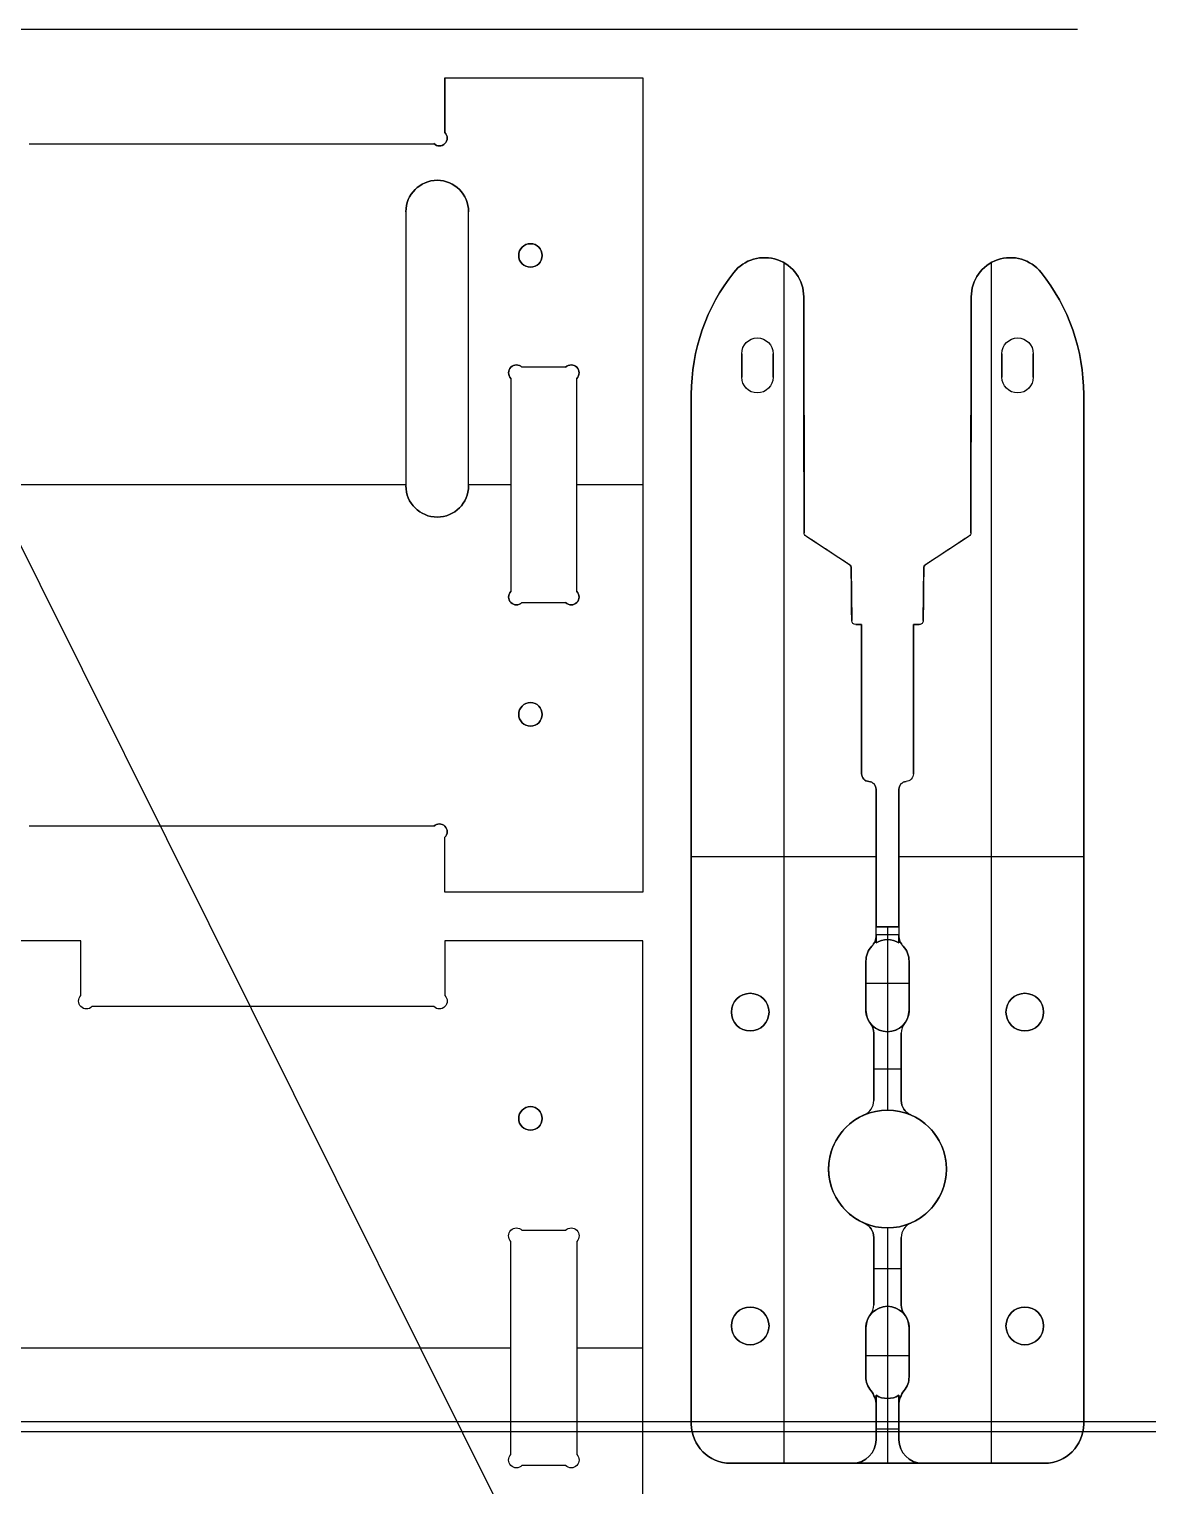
# Model space of a CAD drawing. Header units: millimetres. Extents: x -18.2 to 17.6, y -35.5 to 36.
# Drawn here: x 3.19 to 17.55, y -18.31 to 0.26 of the extents above; entities that cross this region are included whole.
import ezdxf

# ---------------------------------------------------------------- set-up
doc = ezdxf.new("R2010")
doc.units = ezdxf.units.MM
doc.layers.get('0').update_dxf_attribs({"color": 18, "true_color": 0x000000})
doc.layers.add('Standard', color=18, linetype='Continuous', true_color=0x000000)

msp = doc.modelspace()

# ---------------------------------------------------------------- linework, layer by layer
at = {"color": 0, "linetype": 'ByBlock', "lineweight": -2}
for p, q in [((8.491, -1.059, 3.282), (8.491, -0.36, 3.282)), ((8.491, -0.36, 3.282), (11.011, -0.36, 3.282)), ((9.751, -0.36, 3.702), (9.751, -0.36, 2.862)), ((11.011, -0.36, 3.282), (11.011, -10.74, 3.282)), ((8.491, -0.709, 3.702), (8.491, -0.709, 2.862)), ((8.491, -1.059, 2.862), (8.491, -1.059, 3.702)), ((3.192, -1.2, 3.282), (8.35, -1.2, 3.282)), ((5.771, -1.2, 3.702), (5.771, -1.2, 2.862)), ((8.35, -1.2, 3.702), (8.35, -1.2, 2.862)), ((8.42, -1.229, 3.702), (8.42, -1.229, 2.862)), ((8.52, -1.129, 3.702), (8.52, -1.129, 2.862)), ((8.393, -1.667, 3.702), (8.393, -1.667, 2.862)), ((7.993, -2.067, 3.702), (7.993, -2.067, 2.862)), ((7.993, -2.067, 3.282), (7.993, -5.56, 3.282)), ((8.793, -2.067, 2.862), (8.793, -2.067, 3.702)), ((8.793, -5.56, 3.282), (8.793, -2.067, 3.282)), ((9.581, -2.475, 3.702), (9.581, -2.475, 2.862)), ((9.431, -2.625, 3.702), (9.431, -2.625, 2.862)), ((9.581, -2.775, 3.702), (9.581, -2.775, 2.862)), ((9.731, -2.625, 3.702), (9.731, -2.625, 2.862)), ((12.728, -2.681, 3.702), (12.728, -2.681, 2.862)), ((12.808, -2.717, 3.702), (12.808, -18.02, 3.702)), ((15.453, -2.717, 3.702), (15.453, -18.02, 3.702)), ((15.534, -2.681, 3.702), (15.534, -2.681, 2.862)), ((12.172, -2.842, 2.862), (12.172, -2.842, 3.702)), ((16.09, -2.842, 3.702), (16.09, -2.842, 2.862)), ((13.064, -3.152, 3.702), (13.064, -3.152, 2.862)), ((13.064, -3.152, 3.282), (13.068, -6.159, 3.282)), ((15.193, -6.159, 3.282), (15.198, -3.152, 3.282)), ((15.198, -3.152, 2.862), (15.198, -3.152, 3.702)), ((12.473, -3.677, 3.702), (12.473, -3.677, 2.862)), ((15.789, -3.677, 3.702), (15.789, -3.677, 2.862)), ((7.993, -3.814, 3.702), (7.993, -3.814, 2.862)), ((8.793, -3.814, 3.702), (8.793, -3.814, 2.862)), ((12.273, -3.877, 3.282), (12.273, -4.177, 3.282)), ((12.673, -3.877, 2.862), (12.673, -3.877, 3.702)), ((12.673, -4.177, 3.282), (12.673, -3.877, 3.282)), ((15.589, -3.877, 3.282), (15.589, -4.177, 3.282)), ((15.989, -4.177, 3.282), (15.989, -3.877, 3.282)), ((9.402, -4.021, 3.702), (9.402, -4.021, 2.862)), ((9.472, -4.05, 3.702), (9.472, -4.05, 2.862)), ((10.03, -4.05, 3.282), (9.472, -4.05, 3.282)), ((9.751, -4.05, 3.702), (9.751, -4.05, 2.862)), ((10.1, -4.021, 3.702), (10.1, -4.021, 2.862)), ((12.273, -4.027, 3.702), (12.273, -4.027, 2.862)), ((12.673, -4.027, 3.702), (12.673, -4.027, 2.862)), ((15.589, -4.027, 3.702), (15.589, -4.027, 2.862)), ((15.989, -4.027, 3.702), (15.989, -4.027, 2.862)), ((9.302, -4.121, 3.702), (9.302, -4.121, 2.862)), ((9.331, -4.191, 2.862), (9.331, -4.191, 3.702)), ((9.331, -4.191, 3.282), (9.331, -6.909, 3.282)), ((10.171, -4.191, 3.702), (10.171, -4.191, 2.862)), ((10.171, -6.909, 3.282), (10.171, -4.191, 3.282)), ((10.2, -4.121, 3.702), (10.2, -4.121, 2.862)), ((12.273, -4.177, 2.862), (12.273, -4.177, 3.702)), ((12.673, -4.177, 3.702), (12.673, -4.177, 2.862)), ((15.589, -4.177, 2.862), (15.589, -4.177, 3.702)), ((11.631, -4.396, 2.862), (11.631, -4.396, 3.702)), ((11.631, -17.52, 3.282), (11.631, -4.396, 3.282)), ((12.473, -4.377, 3.702), (12.473, -4.377, 2.862)), ((15.789, -4.377, 3.702), (15.789, -4.377, 2.862)), ((16.631, -4.396, 3.702), (16.631, -4.396, 2.862)), ((16.631, -4.396, 3.282), (16.631, -17.52, 3.282)), ((13.066, -4.655, 3.702), (13.066, -4.655, 2.862)), ((15.196, -4.655, 3.702), (15.196, -4.655, 2.862)), ((7.993, -5.55, 2.862), (2.211, -5.55, 2.862)), ((7.993, -5.55, 3.702), (2.211, -5.55, 3.702)), ((9.331, -5.55, 2.862), (8.793, -5.55, 2.862)), ((9.331, -5.55, 3.702), (8.793, -5.55, 3.702)), ((9.331, -5.55, 3.702), (9.331, -5.55, 2.862)), ((11.011, -5.55, 2.862), (10.171, -5.55, 2.862)), ((11.011, -5.55, 3.702), (10.171, -5.55, 3.702)), ((10.171, -5.55, 3.702), (10.171, -5.55, 2.862)), ((11.011, -5.55, 3.702), (11.011, -5.55, 2.862)), ((8.393, -5.96, 3.702), (8.393, -5.96, 2.862)), ((13.091, -6.2, 3.282), (13.646, -6.566, 3.282)), ((14.616, -6.566, 3.282), (15.171, -6.2, 3.282)), ((15.171, -6.2, 2.862), (15.171, -6.2, 3.702)), ((13.369, -6.383, 3.702), (13.369, -6.383, 2.862)), ((14.893, -6.383, 3.702), (14.893, -6.383, 2.862)), ((13.646, -6.566, 2.862), (13.646, -6.566, 3.702)), ((13.669, -6.607, 3.282), (13.675, -7.28, 3.282)), ((14.586, -7.28, 3.282), (14.593, -6.607, 3.282)), ((14.593, -6.607, 2.862), (14.593, -6.607, 3.702)), ((9.302, -6.979, 3.702), (9.302, -6.979, 2.862)), ((9.472, -7.05, 2.862), (9.472, -7.05, 3.702)), ((9.472, -7.05, 3.282), (10.03, -7.05, 3.282)), ((9.751, -7.05, 3.702), (9.751, -7.05, 2.862)), ((10.03, -7.05, 3.702), (10.03, -7.05, 2.862)), ((10.2, -6.979, 3.702), (10.2, -6.979, 2.862)), ((13.672, -6.944, 3.702), (13.672, -6.944, 2.862)), ((14.59, -6.944, 3.702), (14.59, -6.944, 2.862)), ((9.402, -7.079, 3.702), (9.402, -7.079, 2.862)), ((10.1, -7.079, 3.702), (10.1, -7.079, 2.862)), ((13.675, -7.28, 2.862), (13.675, -7.28, 3.702)), ((13.726, -7.33, 3.282), (13.801, -7.33, 3.282)), ((13.763, -7.33, 3.702), (13.763, -7.33, 2.862)), ((13.801, -7.33, 3.282), (13.801, -9.231, 3.282)), ((14.461, -9.231, 3.282), (14.461, -7.33, 3.282)), ((14.461, -7.33, 3.282), (14.536, -7.33, 3.282)), ((14.498, -7.33, 3.702), (14.498, -7.33, 2.862)), ((14.536, -7.33, 2.862), (14.536, -7.33, 3.702)), ((9.581, -8.325, 3.702), (9.581, -8.325, 2.862)), ((13.801, -8.28, 3.702), (13.801, -8.28, 2.862)), ((14.461, -8.28, 3.702), (14.461, -8.28, 2.862)), ((9.431, -8.475, 3.702), (9.431, -8.475, 2.862)), ((9.731, -8.475, 3.702), (9.731, -8.475, 2.862)), ((9.581, -8.625, 3.702), (9.581, -8.625, 2.862)), ((13.801, -9.231, 2.862), (13.801, -9.231, 3.702)), ((14.461, -9.231, 3.702), (14.461, -9.231, 2.862)), ((13.893, -9.33, 3.702), (13.893, -9.33, 2.862)), ((13.957, -9.359, 3.702), (13.957, -9.359, 2.862)), ((13.986, -9.43, 3.282), (13.986, -11.182, 3.282)), ((14.276, -11.182, 3.282), (14.276, -9.43, 3.282)), ((14.305, -9.359, 3.702), (14.305, -9.359, 2.862)), ((14.368, -9.33, 2.862), (14.368, -9.33, 3.702)), ((8.35, -9.9, 3.282), (3.192, -9.9, 3.282)), ((5.771, -9.9, 3.702), (5.771, -9.9, 2.862)), ((8.42, -9.871, 3.702), (8.42, -9.871, 2.862)), ((8.52, -9.971, 3.702), (8.52, -9.971, 2.862)), ((8.491, -10.041, 3.702), (8.491, -10.041, 2.862)), ((8.491, -10.74, 3.282), (8.491, -10.041, 3.282)), ((8.491, -10.391, 3.702), (8.491, -10.391, 2.862)), ((13.986, -10.292, 3.702), (11.631, -10.292, 3.702)), ((13.986, -10.292, 2.862), (11.631, -10.292, 2.862)), ((16.631, -10.292, 3.702), (14.276, -10.292, 3.702)), ((16.631, -10.292, 2.862), (14.276, -10.292, 2.862)), ((13.986, -10.408, 3.702), (13.986, -10.408, 2.862)), ((14.276, -10.408, 3.702), (14.276, -10.408, 2.862)), ((11.011, -10.74, 3.282), (8.491, -10.74, 3.282)), ((9.751, -10.74, 3.702), (9.751, -10.74, 2.862)), ((11.631, -10.958, 3.702), (11.631, -10.958, 2.862)), ((16.631, -10.958, 3.702), (16.631, -10.958, 2.862)), ((13.986, -11.182, 3.132), (14.276, -11.182, 3.132)), ((14.276, -11.284, 3.402), (13.986, -11.284, 3.402)), ((13.986, -11.293, 3.502), (13.986, -11.293, 3.702)), ((14.131, -11.182, 3.402), (14.131, -11.345, 3.402)), ((14.131, -11.182, 3.402), (14.131, -11.182, 2.862)), ((14.131, -11.182, 2.862), (14.131, -13.52, 2.862)), ((14.276, -11.293, 3.702), (14.276, -11.293, 3.502)), ((3.851, -11.36, 3.282), (1.331, -11.36, 3.282)), ((3.851, -12.059, 3.282), (3.851, -11.36, 3.282)), ((8.491, -11.36, 3.282), (8.491, -12.059, 3.282)), ((11.011, -11.36, 3.282), (8.491, -11.36, 3.282)), ((9.751, -11.36, 2.862), (9.751, -11.36, 3.702)), ((11.011, -21.74, 3.282), (11.011, -11.36, 3.282)), ((13.931, -11.431, 3.702), (13.931, -11.431, 3.502)), ((13.972, -11.367, 3.702), (13.972, -11.367, 3.502)), ((14.131, -11.345, 3.502), (14.131, -12.52, 3.502)), ((14.131, -11.345, 3.502), (14.131, -11.345, 3.402)), ((14.29, -11.367, 3.702), (14.29, -11.367, 3.502)), ((14.331, -11.431, 3.502), (14.331, -11.431, 3.702)), ((13.856, -11.62, 3.502), (13.856, -11.62, 3.702)), ((13.856, -12.245, 3.602), (13.856, -11.62, 3.602)), ((14.406, -11.62, 3.602), (14.406, -12.245, 3.602)), ((3.851, -11.709, 2.862), (3.851, -11.709, 3.702)), ((8.491, -11.709, 2.862), (8.491, -11.709, 3.702)), ((12.381, -12.03, 3.702), (12.381, -12.03, 2.862)), ((14.406, -11.907, 3.502), (13.856, -11.907, 3.502)), ((13.856, -11.932, 3.702), (13.856, -11.932, 3.502)), ((14.406, -11.932, 3.702), (14.406, -11.932, 3.502)), ((15.881, -12.03, 3.702), (15.881, -12.03, 2.862)), ((3.822, -12.129, 3.702), (3.822, -12.129, 2.862)), ((3.922, -12.229, 3.702), (3.922, -12.229, 2.862)), ((3.992, -12.2, 2.862), (3.992, -12.2, 3.702)), ((8.35, -12.2, 3.282), (3.992, -12.2, 3.282)), ((6.171, -12.2, 2.862), (6.171, -12.2, 3.702)), ((8.42, -12.229, 3.702), (8.42, -12.229, 2.862)), ((8.52, -12.129, 3.702), (8.52, -12.129, 2.862)), ((13.856, -12.245, 3.702), (13.856, -12.245, 3.502)), ((14.406, -12.245, 3.502), (14.406, -12.245, 3.702)), ((12.141, -12.27, 3.702), (12.141, -12.27, 2.862)), ((12.621, -12.27, 3.702), (12.621, -12.27, 2.862)), ((13.914, -12.414, 3.632), (13.914, -12.414, 3.702)), ((14.348, -12.414, 3.702), (14.348, -12.414, 3.632)), ((15.641, -12.27, 3.702), (15.641, -12.27, 2.862)), ((16.121, -12.27, 3.702), (16.121, -12.27, 2.862)), ((12.381, -12.51, 3.702), (12.381, -12.51, 2.862)), ((13.945, -12.472, 3.702), (13.945, -12.472, 3.632)), ((13.956, -13.397, 3.667), (13.956, -12.537, 3.667)), ((14.131, -12.52, 3.632), (14.131, -12.52, 3.502)), ((14.131, -12.52, 3.632), (14.131, -13.52, 3.632)), ((14.306, -12.537, 3.667), (14.306, -13.397, 3.667)), ((14.317, -12.472, 3.632), (14.317, -12.472, 3.702)), ((15.881, -12.51, 3.702), (15.881, -12.51, 2.862)), ((13.956, -12.967, 3.702), (13.956, -12.967, 3.632)), ((14.306, -12.997, 3.632), (13.956, -12.997, 3.632)), ((14.306, -12.967, 3.702), (14.306, -12.967, 3.632)), ((9.581, -13.475, 2.862), (9.581, -13.475, 3.702)), ((13.923, -13.507, 3.632), (13.923, -13.507, 3.702)), ((13.956, -13.397, 3.632), (13.956, -13.397, 3.702)), ((14.131, -13.52, 3.632), (14.131, -13.52, 2.862)), ((14.306, -13.397, 3.702), (14.306, -13.397, 3.632)), ((14.339, -13.507, 3.702), (14.339, -13.507, 3.632)), ((9.431, -13.625, 2.862), (9.431, -13.625, 3.702)), ((9.731, -13.625, 2.862), (9.731, -13.625, 3.702)), ((13.835, -13.581, 3.632), (13.835, -13.581, 3.702)), ((14.427, -13.581, 3.702), (14.427, -13.581, 3.632)), ((9.581, -13.775, 2.862), (9.581, -13.775, 3.702)), ((13.381, -14.27, 3.702), (13.381, -14.27, 2.862)), ((14.881, -14.27, 3.702), (14.881, -14.27, 2.862)), ((9.402, -15.021, 3.702), (9.402, -15.021, 2.862)), ((10.1, -15.021, 3.702), (10.1, -15.021, 2.862)), ((13.835, -14.959, 3.702), (13.835, -14.959, 3.632)), ((13.923, -15.033, 3.702), (13.923, -15.033, 3.632)), ((14.131, -15.02, 3.632), (14.131, -15.02, 2.862)), ((14.131, -15.02, 3.632), (14.131, -16.02, 3.632)), ((14.131, -15.02, 2.862), (14.131, -18.02, 2.862)), ((14.339, -15.033, 3.632), (14.339, -15.033, 3.702)), ((14.427, -14.959, 3.702), (14.427, -14.959, 3.632)), ((9.302, -15.121, 3.702), (9.302, -15.121, 2.862)), ((9.331, -17.909, 3.282), (9.331, -15.191, 3.282)), ((9.472, -15.05, 3.702), (9.472, -15.05, 2.862)), ((9.472, -15.05, 3.282), (10.03, -15.05, 3.282)), ((9.751, -15.05, 2.862), (9.751, -15.05, 3.702)), ((10.03, -15.05, 2.862), (10.03, -15.05, 3.702)), ((10.171, -15.191, 3.282), (10.171, -17.909, 3.282)), ((10.2, -15.121, 3.702), (10.2, -15.121, 2.862)), ((13.956, -16.003, 3.667), (13.956, -15.143, 3.667)), ((14.306, -15.143, 3.667), (14.306, -16.003, 3.667)), ((14.306, -15.543, 3.632), (13.956, -15.543, 3.632)), ((13.956, -15.573, 3.702), (13.956, -15.573, 3.632)), ((14.306, -15.573, 3.702), (14.306, -15.573, 3.632)), ((12.381, -16.03, 3.702), (12.381, -16.03, 2.862)), ((13.914, -16.126, 3.702), (13.914, -16.126, 3.632)), ((13.945, -16.068, 3.632), (13.945, -16.068, 3.702)), ((13.956, -16.003, 3.632), (13.956, -16.003, 3.702)), ((14.131, -16.02, 3.632), (14.131, -16.02, 3.502)), ((14.131, -16.02, 3.502), (14.131, -17.195, 3.502)), ((14.306, -16.003, 3.702), (14.306, -16.003, 3.632)), ((14.317, -16.068, 3.702), (14.317, -16.068, 3.632)), ((14.348, -16.126, 3.632), (14.348, -16.126, 3.702)), ((15.881, -16.03, 3.702), (15.881, -16.03, 2.862)), ((12.141, -16.27, 3.702), (12.141, -16.27, 2.862)), ((12.621, -16.27, 3.702), (12.621, -16.27, 2.862)), ((13.856, -16.295, 3.502), (13.856, -16.295, 3.702)), ((13.856, -16.92, 3.602), (13.856, -16.295, 3.602)), ((14.406, -16.295, 3.702), (14.406, -16.295, 3.502)), ((14.406, -16.295, 3.602), (14.406, -16.92, 3.602)), ((15.641, -16.27, 3.702), (15.641, -16.27, 2.862)), ((16.121, -16.27, 3.702), (16.121, -16.27, 2.862)), ((12.381, -16.51, 3.702), (12.381, -16.51, 2.862)), ((15.881, -16.51, 3.702), (15.881, -16.51, 2.862)), ((3.011, -16.55, 3.702), (9.331, -16.55, 3.702)), ((3.011, -16.55, 2.862), (9.331, -16.55, 2.862)), ((9.331, -16.55, 2.862), (9.331, -16.55, 3.702)), ((10.171, -16.55, 3.702), (11.011, -16.55, 3.702)), ((10.171, -16.55, 2.862), (11.011, -16.55, 2.862)), ((10.171, -16.55, 2.862), (10.171, -16.55, 3.702)), ((11.011, -16.55, 2.862), (11.011, -16.55, 3.702)), ((13.856, -16.607, 3.702), (13.856, -16.607, 3.502)), ((14.406, -16.652, 3.502), (13.856, -16.652, 3.502)), ((14.406, -16.607, 3.702), (14.406, -16.607, 3.502)), ((13.856, -16.92, 3.702), (13.856, -16.92, 3.502)), ((14.406, -16.92, 3.502), (14.406, -16.92, 3.702)), ((13.918, -17.094, 3.502), (13.918, -17.094, 3.702)), ((13.968, -17.183, 3.702), (13.968, -17.183, 3.502)), ((14.131, -17.195, 3.502), (14.131, -17.195, 3.402)), ((14.131, -17.195, 3.402), (14.131, -18.02, 3.402)), ((14.276, -17.154, 3.502), (14.276, -17.154, 3.402)), ((14.293, -17.183, 3.702), (14.293, -17.183, 3.502)), ((14.344, -17.094, 3.702), (14.344, -17.094, 3.502)), ((13.986, -17.284, 3.702), (13.986, -17.284, 3.502)), ((13.986, -17.72, 3.552), (13.986, -17.284, 3.552)), ((13.986, -17.437, 3.702), (13.986, -17.437, 3.402)), ((14.276, -17.284, 3.502), (14.276, -17.284, 3.702)), ((14.276, -17.284, 3.552), (14.276, -17.72, 3.552)), ((14.276, -17.437, 3.702), (14.276, -17.437, 3.402)), ((-18.199, -17.615, 2.862), (17.551, -17.615, 2.862)), ((-18.199, -17.615, 3.702), (17.551, -17.615, 3.702)), ((11.631, -17.52, 3.702), (11.631, -17.52, 2.862)), ((14.276, -17.587, 3.402), (13.986, -17.587, 3.402)), ((16.631, -17.52, 2.862), (16.631, -17.52, 3.702)), ((13.986, -17.72, 3.402), (13.986, -17.72, 3.702)), ((14.276, -17.72, 3.702), (14.276, -17.72, 3.402)), ((9.302, -17.979, 3.702), (9.302, -17.979, 2.862)), ((10.2, -17.979, 3.702), (10.2, -17.979, 2.862)), ((11.777, -17.874, 3.702), (11.777, -17.874, 2.862)), ((13.898, -17.932, 3.402), (13.898, -17.932, 3.702)), ((14.364, -17.932, 3.702), (14.364, -17.932, 3.402)), ((16.484, -17.874, 3.702), (16.484, -17.874, 2.862)), ((9.402, -18.079, 3.702), (9.402, -18.079, 2.862)), ((9.472, -18.05, 2.862), (9.472, -18.05, 3.702)), ((10.03, -18.05, 3.282), (9.472, -18.05, 3.282)), ((9.751, -18.05, 2.862), (9.751, -18.05, 3.702)), ((10.1, -18.079, 3.702), (10.1, -18.079, 2.862)), ((16.131, -18.02, 3.282), (12.131, -18.02, 3.282)), ((13.686, -18.02, 3.702), (13.686, -18.02, 3.402)), ((14.131, -18.02, 3.402), (14.131, -18.02, 2.862)), ((14.576, -18.02, 3.402), (14.576, -18.02, 3.702))]:
    msp.add_line(p, q, dxfattribs=at)
at = {"color": 0, "linetype": 'ByBlock', "lineweight": -2, "extrusion": (0, 0, -1)}
for centre, radius in [((-9.581, -2.625, -3.282), 0.15), ((-9.581, -8.475, -3.282), 0.15), ((-12.381, -12.27, -3.282), 0.24), ((-15.881, -12.27, -3.282), 0.24), ((-14.131, -14.27, -3.282), 0.75), ((-12.381, -16.27, -3.282), 0.24), ((-15.881, -16.27, -3.282), 0.24)]:
    msp.add_circle(centre, radius, dxfattribs=at)
at = {"color": 0, "linetype": 'ByBlock', "lineweight": -2}
msp.add_circle((9.581, -13.625, 3.282), 0.15, dxfattribs=at)
at = {"color": 0, "linetype": 'ByBlock', "lineweight": -2, "extrusion": (0, 0, -1)}
for centre, radius, start, end in [((-8.42, -1.129, -3.702), 0.1, 135, 315), ((-8.42, -1.129, -3.282), 0.1, 135, 315), ((-8.393, -2.067, -3.282), 0.4, 0, 180), ((-9.581, -2.625, -2.862), 0.15, 360, 180), ((-9.581, -2.625, -2.862), 0.15, 180, 360), ((-12.564, -3.153, -3.282), 0.5, 38.421, 179.9163), ((-15.698, -3.153, -3.282), 0.5, 0.0837, 141.579), ((-14.131, -4.396, -3.282), 2.5, 0, 38.421), ((-14.131, -4.396, -3.282), 2.5, 141.579, 180), ((-12.473, -3.877, -3.702), 0.2, 0, 180), ((-12.473, -3.877, -2.862), 0.2, 0, 180), ((-12.473, -3.877, -3.282), 0.2, 0, 180), ((-15.789, -3.877, -3.702), 0.2, 0, 180), ((-15.789, -3.877, -2.862), 0.2, 0, 180), ((-15.789, -3.877, -3.282), 0.2, 0, 180), ((-9.402, -4.121, -3.282), 0.1, 315, 135), ((-10.1, -4.121, -3.282), 0.1, 45, 225), ((-12.473, -4.177, -3.702), 0.2, 180, 0), ((-12.473, -4.177, -2.862), 0.2, 180, 0), ((-12.473, -4.177, -3.282), 0.2, 180, 0), ((-15.789, -4.177, -3.702), 0.2, 180, 0), ((-15.789, -4.177, -2.862), 0.2, 180, 0), ((-15.789, -4.177, -3.282), 0.2, 180, 0), ((-8.393, -5.56, -3.282), 0.4, 180, 0), ((-13.118, -6.159, -3.702), 0.05, 303.3582, 359.9163), ((-13.118, -6.159, -2.862), 0.05, 303.3582, 359.9163), ((-13.118, -6.159, -3.282), 0.05, 303.3582, 359.9163), ((-15.143, -6.159, -3.702), 0.05, 180.0837, 236.6418), ((-15.143, -6.159, -2.862), 0.05, 180.0837, 236.6418), ((-15.143, -6.159, -3.282), 0.05, 180.0837, 236.6418), ((-13.619, -6.608, -3.282), 0.05, 123.3582, 179.4271), ((-14.643, -6.608, -3.282), 0.05, 0.5729, 56.6418), ((-9.402, -6.979, -3.282), 0.1, 225, 45), ((-10.1, -6.979, -3.282), 0.1, 135, 315), ((-13.725, -7.28, -3.702), 0.05, 269.4271, 359.4271), ((-13.725, -7.28, -2.862), 0.05, 269.4271, 359.4271), ((-13.725, -7.28, -3.282), 0.05, 269.4271, 359.4271), ((-14.536, -7.28, -3.702), 0.05, 180.5729, 270.5729), ((-14.536, -7.28, -2.862), 0.05, 180.5729, 270.5729), ((-14.536, -7.28, -3.282), 0.05, 180.5729, 270.5729), ((-9.581, -8.475, -2.862), 0.15, 0, 180), ((-9.581, -8.475, -2.862), 0.15, 180, 0), ((-13.901, -9.231, -3.702), 0.1, 274.3012, 0), ((-13.901, -9.231, -2.862), 0.1, 274.3012, 0), ((-14.361, -9.231, -2.862), 0.1, 180, 265.6988), ((-14.361, -9.231, -3.702), 0.1, 180, 265.6988), ((-14.361, -9.231, -3.282), 0.1, 180, 265.6988), ((-13.886, -9.43, -3.282), 0.1, 94.3012, 180), ((-14.376, -9.43, -3.282), 0.1, 360, 85.6988), ((-8.42, -9.971, -3.282), 0.1, 45, 225), ((-13.786, -11.293, -3.602), 0.2, 180, 223.4216), ((-14.476, -11.293, -3.602), 0.2, 316.5784, 360), ((-14.131, -11.62, -3.702), 0.275, 0, 43.4216), ((-14.131, -11.62, -3.602), 0.275, 0, 43.4216), ((-14.131, -11.62, -3.402), 0.275, 58.1786, 121.8214), ((-14.131, -11.62, -3.452), 0.275, 58.1786, 121.8214), ((-14.131, -11.62, -3.702), 0.275, 136.5784, 180), ((-14.131, -11.62, -3.602), 0.275, 136.5784, 180), ((-3.922, -12.129, -3.702), 0.1, 225, 45), ((-3.922, -12.129, -2.862), 0.1, 225, 45), ((-3.922, -12.129, -3.282), 0.1, 225, 45), ((-8.42, -12.129, -3.702), 0.1, 135, 315), ((-8.42, -12.129, -2.862), 0.1, 135, 315), ((-8.42, -12.129, -3.282), 0.1, 135, 315), ((-12.381, -12.27, -2.862), 0.24, 0, 180), ((-15.881, -12.27, -2.862), 0.24, 0, 180), ((-14.131, -12.245, -3.702), 0.275, 322.1364, 0), ((-14.131, -12.245, -3.602), 0.275, 180, 0), ((-14.131, -12.245, -3.702), 0.275, 180, 217.8636), ((-12.381, -12.27, -2.862), 0.24, 180, 0), ((-14.131, -12.245, -3.632), 0.275, 217.8636, 322.1364), ((-13.756, -12.537, -3.667), 0.2, 142.1364, 180), ((-15.881, -12.27, -2.862), 0.24, 180, 0), ((-9.581, -13.625, -2.862), 0.15, 0, 180), ((-14.131, -14.27, -2.862), 0.75, 0, 180), ((-14.506, -13.397, -3.667), 0.2, 293.2496, 0), ((-9.581, -13.625, -2.862), 0.15, 180, 0), ((-14.131, -14.27, -3.702), 0.75, 113.2496, 246.7504), ((-14.131, -14.27, -2.862), 0.75, 180, 0), ((-9.402, -15.121, -2.862), 0.1, 315, 135), ((-9.402, -15.121, -3.702), 0.1, 315, 135), ((-9.402, -15.121, -3.282), 0.1, 315, 135), ((-10.1, -15.121, -3.282), 0.1, 45, 225), ((-10.1, -15.121, -2.862), 0.1, 45, 225), ((-10.1, -15.121, -3.702), 0.1, 45, 225), ((-13.756, -15.143, -3.667), 0.2, 113.2496, 180), ((-12.381, -16.27, -2.862), 0.24, 0, 180), ((-14.131, -16.295, -3.602), 0.275, 0, 180), ((-14.131, -16.295, -3.702), 0.275, 0, 37.8636), ((-14.131, -16.295, -3.632), 0.275, 37.8636, 142.1364), ((-14.506, -16.003, -3.667), 0.2, 322.1364, 0), ((-14.131, -16.295, -3.702), 0.275, 142.1364, 180), ((-15.881, -16.27, -2.862), 0.24, 0, 180), ((-12.381, -16.27, -2.862), 0.24, 180, 0), ((-15.881, -16.27, -2.862), 0.24, 180, 0), ((-14.131, -16.92, -3.702), 0.275, 320.7066, 0), ((-14.131, -16.92, -3.602), 0.275, 320.7066, 0), ((-14.131, -16.92, -3.702), 0.275, 180, 219.2934), ((-14.131, -16.92, -3.602), 0.275, 180, 219.2934), ((-13.686, -17.284, -3.702), 0.3, 140.7066, 180), ((-13.686, -17.284, -3.602), 0.3, 140.7066, 180), ((-14.131, -16.92, -3.402), 0.275, 238.1786, 301.8214), ((-14.131, -16.92, -3.452), 0.275, 238.1786, 301.8214), ((-14.576, -17.284, -3.702), 0.3, 360, 39.2934), ((-14.576, -17.284, -3.602), 0.3, 360, 39.2934), ((-12.131, -17.52, -3.702), 0.5, 270, 360), ((-12.131, -17.52, -3.282), 0.5, 270, 0), ((-16.131, -17.52, -3.282), 0.5, 180, 270), ((-13.686, -17.72, -3.702), 0.3, 180, 270), ((-14.576, -17.72, -3.552), 0.3, 270, 360), ((-9.402, -17.979, -3.282), 0.1, 225, 45), ((-9.402, -17.979, -2.862), 0.1, 225, 45), ((-9.402, -17.979, -3.702), 0.1, 225, 45), ((-10.1, -17.979, -3.702), 0.1, 135, 315), ((-10.1, -17.979, -2.862), 0.1, 135, 315), ((-10.1, -17.979, -3.282), 0.1, 135, 315)]:
    msp.add_arc(centre, radius, start, end, dxfattribs=at)
at = {"color": 0, "linetype": 'ByBlock', "lineweight": -2}
for centre, radius, start, end in [((8.42, -1.129, 2.862), 0.1, 225, 45), ((8.393, -2.067, 3.702), 0.4, 0, 180), ((8.393, -2.067, 2.862), 0.4, 0, 180), ((9.581, -2.625, 3.702), 0.15, 0, 180), ((9.581, -2.625, 3.702), 0.15, 180, 0), ((12.564, -3.153, 2.862), 0.5, 0.0837, 141.579), ((12.564, -3.153, 3.702), 0.5, 0.0837, 141.579), ((15.698, -3.153, 2.862), 0.5, 38.421, 179.9163), ((15.698, -3.153, 3.702), 0.5, 38.421, 179.9163), ((14.131, -4.396, 2.862), 2.5, 141.579, 180), ((14.131, -4.396, 3.702), 2.5, 141.579, 180), ((14.131, -4.396, 3.702), 2.5, 0, 38.421), ((14.131, -4.396, 2.862), 2.5, 0, 38.421), ((9.402, -4.121, 3.702), 0.1, 45, 225), ((9.402, -4.121, 2.862), 0.1, 45, 225), ((10.1, -4.121, 2.862), 0.1, 315, 135), ((10.1, -4.121, 3.702), 0.1, 315, 135), ((8.393, -5.56, 3.702), 0.4, 180, 0), ((8.393, -5.56, 2.862), 0.4, 180, 0), ((13.619, -6.608, 3.702), 0.05, 0.5729, 56.6418), ((13.619, -6.608, 2.862), 0.05, 0.5729, 56.6418), ((14.643, -6.608, 3.702), 0.05, 123.3582, 179.4271), ((14.643, -6.608, 2.862), 0.05, 123.3582, 179.4271), ((9.402, -6.979, 2.862), 0.1, 135, 315), ((9.402, -6.979, 3.702), 0.1, 135, 315), ((10.1, -6.979, 2.862), 0.1, 225, 45), ((10.1, -6.979, 3.702), 0.1, 225, 45), ((9.581, -8.475, 3.702), 0.15, 0, 180), ((9.581, -8.475, 3.702), 0.15, 180, 0), ((13.901, -9.231, 3.282), 0.1, 180, 265.6988), ((13.886, -9.43, 3.702), 0.1, 0, 85.6988), ((13.886, -9.43, 2.862), 0.1, 0, 85.6988), ((14.376, -9.43, 2.862), 0.1, 94.3012, 180), ((14.376, -9.43, 3.702), 0.1, 94.3012, 180), ((8.42, -9.971, 3.702), 0.1, 315, 135), ((8.42, -9.971, 2.862), 0.1, 315, 135), ((13.786, -11.293, 3.702), 0.2, 316.5784, 0), ((13.786, -11.293, 3.502), 0.2, 316.5784, 0), ((14.476, -11.293, 3.702), 0.2, 180, 223.4216), ((14.476, -11.293, 3.502), 0.2, 180, 223.4216), ((14.131, -11.62, 3.502), 0.275, 136.5784, 180), ((14.131, -11.62, 3.502), 0.275, 58.1786, 121.8214), ((14.131, -11.62, 3.502), 0.275, 0, 43.4216), ((12.381, -12.27, 3.702), 0.24, 0, 180), ((15.881, -12.27, 3.702), 0.24, 0, 180), ((14.131, -12.245, 3.502), 0.275, 180, 0), ((12.381, -12.27, 3.702), 0.24, 180, 0), ((13.756, -12.537, 3.702), 0.2, 360, 37.8636), ((13.756, -12.537, 3.632), 0.2, 360, 37.8636), ((14.506, -12.537, 3.702), 0.2, 142.1364, 180), ((14.506, -12.537, 3.632), 0.2, 142.1364, 180), ((14.506, -12.537, 3.667), 0.2, 142.1364, 180), ((15.881, -12.27, 3.702), 0.24, 180, 0), ((9.581, -13.625, 3.702), 0.15, 0, 180), ((13.756, -13.397, 3.702), 0.2, 293.2496, 360), ((13.756, -13.397, 3.632), 0.2, 293.2496, 360), ((13.756, -13.397, 3.667), 0.2, 293.2496, 360), ((14.131, -14.27, 3.632), 0.75, 66.7504, 113.2496), ((14.506, -13.397, 3.702), 0.2, 180, 246.7504), ((14.506, -13.397, 3.632), 0.2, 180, 246.7504), ((9.581, -13.625, 3.702), 0.15, 180, 0), ((14.131, -14.27, 3.702), 0.75, 113.2496, 180), ((14.131, -14.27, 3.702), 0.75, 180, 246.7504), ((14.131, -14.27, 3.632), 0.75, 246.7504, 293.2496), ((13.756, -15.143, 3.702), 0.2, 0, 66.7504), ((13.756, -15.143, 3.632), 0.2, 0, 66.7504), ((14.506, -15.143, 3.702), 0.2, 113.2496, 180), ((14.506, -15.143, 3.632), 0.2, 113.2496, 180), ((14.506, -15.143, 3.667), 0.2, 113.2496, 180), ((12.381, -16.27, 3.702), 0.24, 0, 180), ((14.131, -16.295, 3.502), 0.275, 0, 180), ((13.756, -16.003, 3.702), 0.2, 322.1364, 0), ((13.756, -16.003, 3.632), 0.2, 322.1364, 0), ((13.756, -16.003, 3.667), 0.2, 322.1364, 0), ((14.506, -16.003, 3.702), 0.2, 180, 217.8636), ((14.506, -16.003, 3.632), 0.2, 180, 217.8636), ((15.881, -16.27, 3.702), 0.24, 0, 180), ((12.381, -16.27, 3.702), 0.24, 180, 0), ((15.881, -16.27, 3.702), 0.24, 180, 0), ((14.131, -16.92, 3.502), 0.275, 180, 219.2934), ((14.131, -16.92, 3.502), 0.275, 320.7066, 0), ((13.686, -17.284, 3.502), 0.3, 0, 39.2934), ((14.131, -16.92, 3.502), 0.275, 238.1786, 301.8214), ((14.576, -17.284, 3.502), 0.3, 140.7066, 180), ((12.131, -17.52, 2.862), 0.5, 180, 270), ((16.131, -17.52, 2.862), 0.5, 270, 0), ((16.131, -17.52, 3.702), 0.5, 270, 0), ((13.686, -17.72, 3.402), 0.3, 270, 0), ((13.686, -17.72, 3.552), 0.3, 270, 0), ((14.576, -17.72, 3.702), 0.3, 180, 270), ((14.576, -17.72, 3.402), 0.3, 180, 270)]:
    msp.add_arc(centre, radius, start, end, dxfattribs=at)
for points in [[(8.491, -1.059, 3.702), (8.491, -0.709, 3.702), (8.491, -0.36, 3.702)], [(8.491, -0.36, 2.862), (8.491, -0.709, 2.862), (8.491, -1.059, 2.862)], [(8.491, -0.36, 2.862), (9.751, -0.36, 2.862), (11.011, -0.36, 2.862)], [(8.491, -0.36, 3.702), (9.751, -0.36, 3.702), (11.011, -0.36, 3.702)], [(11.011, -0.36, 2.862), (11.011, -5.55, 2.862), (11.011, -10.74, 2.862)], [(11.011, -0.36, 3.702), (11.011, -5.55, 3.702), (11.011, -10.74, 3.702)], [(3.192, -1.2, 2.862), (5.771, -1.2, 2.862), (8.35, -1.2, 2.862)], [(3.192, -1.2, 3.702), (5.771, -1.2, 3.702), (8.35, -1.2, 3.702)], [(7.993, -2.067, 2.862), (7.993, -3.814, 2.862), (7.993, -5.56, 2.862)], [(7.993, -2.067, 3.702), (7.993, -3.814, 3.702), (7.993, -5.56, 3.702)], [(8.793, -5.56, 2.862), (8.793, -3.814, 2.862), (8.793, -2.067, 2.862)], [(8.793, -5.56, 3.702), (8.793, -3.814, 3.702), (8.793, -2.067, 3.702)], [(13.068, -6.159, 3.702), (13.066, -4.655, 3.702), (13.064, -3.152, 3.702)], [(13.068, -6.159, 2.862), (13.066, -4.655, 2.862), (13.064, -3.152, 2.862)], [(15.198, -3.152, 2.862), (15.196, -4.655, 2.862), (15.193, -6.159, 2.862)], [(15.198, -3.152, 3.702), (15.196, -4.655, 3.702), (15.193, -6.159, 3.702)], [(12.273, -4.177, 3.702), (12.273, -4.027, 3.702), (12.273, -3.877, 3.702)], [(12.273, -4.177, 2.862), (12.273, -4.027, 2.862), (12.273, -3.877, 2.862)], [(12.673, -3.877, 3.702), (12.673, -4.027, 3.702), (12.673, -4.177, 3.702)], [(12.673, -3.877, 2.862), (12.673, -4.027, 2.862), (12.673, -4.177, 2.862)], [(15.589, -4.177, 3.702), (15.589, -4.027, 3.702), (15.589, -3.877, 3.702)], [(15.589, -4.177, 2.862), (15.589, -4.027, 2.862), (15.589, -3.877, 2.862)], [(15.989, -3.877, 3.702), (15.989, -4.027, 3.702), (15.989, -4.177, 3.702)], [(15.989, -3.877, 2.862), (15.989, -4.027, 2.862), (15.989, -4.177, 2.862)], [(10.03, -4.05, 2.862), (9.751, -4.05, 2.862), (9.472, -4.05, 2.862)], [(10.03, -4.05, 3.702), (9.751, -4.05, 3.702), (9.472, -4.05, 3.702)], [(9.331, -4.191, 2.862), (9.331, -5.55, 2.862), (9.331, -6.909, 2.862)], [(9.331, -4.191, 3.702), (9.331, -5.55, 3.702), (9.331, -6.909, 3.702)], [(10.171, -6.909, 2.862), (10.171, -5.55, 2.862), (10.171, -4.191, 2.862)], [(10.171, -6.909, 3.702), (10.171, -5.55, 3.702), (10.171, -4.191, 3.702)], [(11.631, -4.396, 3.702), (11.631, -10.958, 3.702), (11.631, -17.52, 3.702)], [(11.631, -4.396, 2.862), (11.631, -10.958, 2.862), (11.631, -17.52, 2.862)], [(16.631, -17.52, 3.702), (16.631, -10.958, 3.702), (16.631, -4.396, 3.702)], [(16.631, -17.52, 2.862), (16.631, -10.958, 2.862), (16.631, -4.396, 2.862)], [(13.646, -6.566, 3.702), (13.369, -6.383, 3.702), (13.091, -6.2, 3.702)], [(13.646, -6.566, 2.862), (13.369, -6.383, 2.862), (13.091, -6.2, 2.862)], [(15.171, -6.2, 3.702), (14.893, -6.383, 3.702), (14.616, -6.566, 3.702)], [(15.171, -6.2, 2.862), (14.893, -6.383, 2.862), (14.616, -6.566, 2.862)], [(13.675, -7.28, 3.702), (13.672, -6.944, 3.702), (13.669, -6.607, 3.702)], [(13.675, -7.28, 2.862), (13.672, -6.944, 2.862), (13.669, -6.607, 2.862)], [(14.593, -6.607, 3.702), (14.59, -6.944, 3.702), (14.586, -7.28, 3.702)], [(14.593, -6.607, 2.862), (14.59, -6.944, 2.862), (14.586, -7.28, 2.862)], [(9.472, -7.05, 2.862), (9.751, -7.05, 2.862), (10.03, -7.05, 2.862)], [(9.472, -7.05, 3.702), (9.751, -7.05, 3.702), (10.03, -7.05, 3.702)], [(13.801, -7.33, 3.702), (13.763, -7.33, 3.702), (13.726, -7.33, 3.702)], [(13.801, -7.33, 2.862), (13.763, -7.33, 2.862), (13.726, -7.33, 2.862)], [(13.801, -9.231, 3.702), (13.801, -8.28, 3.702), (13.801, -7.33, 3.702)], [(13.801, -9.231, 2.862), (13.801, -8.28, 2.862), (13.801, -7.33, 2.862)], [(14.536, -7.33, 3.702), (14.498, -7.33, 3.702), (14.461, -7.33, 3.702)], [(14.461, -7.33, 3.702), (14.461, -8.28, 3.702), (14.461, -9.231, 3.702)], [(14.461, -7.33, 2.862), (14.461, -8.28, 2.862), (14.461, -9.231, 2.862)], [(14.536, -7.33, 2.862), (14.498, -7.33, 2.862), (14.461, -7.33, 2.862)], [(13.986, -11.293, 3.702), (13.986, -10.362, 3.702), (13.986, -9.43, 3.702)], [(13.986, -11.182, 2.862), (13.986, -10.306, 2.862), (13.986, -9.43, 2.862)], [(14.276, -9.43, 3.702), (14.276, -10.362, 3.702), (14.276, -11.293, 3.702)], [(14.276, -9.43, 2.862), (14.276, -10.306, 2.862), (14.276, -11.182, 2.862)], [(8.35, -9.9, 2.862), (5.771, -9.9, 2.862), (3.192, -9.9, 2.862)], [(8.35, -9.9, 3.702), (5.771, -9.9, 3.702), (3.192, -9.9, 3.702)], [(8.491, -10.74, 2.862), (8.491, -10.391, 2.862), (8.491, -10.041, 2.862)], [(8.491, -10.74, 3.702), (8.491, -10.391, 3.702), (8.491, -10.041, 3.702)], [(11.011, -10.74, 2.862), (9.751, -10.74, 2.862), (8.491, -10.74, 2.862)], [(11.011, -10.74, 3.702), (9.751, -10.74, 3.702), (8.491, -10.74, 3.702)], [(13.986, -11.386, 3.402), (13.986, -11.284, 3.402), (13.986, -11.182, 3.402)], [(14.276, -11.182, 3.402), (14.131, -11.182, 3.402), (13.986, -11.182, 3.402)], [(14.276, -11.182, 2.862), (14.131, -11.182, 2.862), (13.986, -11.182, 2.862)], [(13.986, -11.293, 3.502), (13.986, -11.34, 3.502), (13.986, -11.386, 3.502)], [(14.276, -11.182, 3.402), (14.276, -11.284, 3.402), (14.276, -11.386, 3.402)], [(14.276, -11.386, 3.502), (14.276, -11.34, 3.502), (14.276, -11.293, 3.502)], [(3.851, -11.36, 3.702), (2.591, -11.36, 3.702), (1.331, -11.36, 3.702)], [(3.851, -11.36, 2.862), (2.591, -11.36, 2.862), (1.331, -11.36, 2.862)], [(3.851, -12.059, 3.702), (3.851, -11.709, 3.702), (3.851, -11.36, 3.702)], [(3.851, -12.059, 2.862), (3.851, -11.709, 2.862), (3.851, -11.36, 2.862)], [(11.011, -11.36, 3.702), (9.751, -11.36, 3.702), (8.491, -11.36, 3.702)], [(8.491, -11.36, 3.702), (8.491, -11.709, 3.702), (8.491, -12.059, 3.702)], [(8.491, -11.36, 2.862), (8.491, -11.709, 2.862), (8.491, -12.059, 2.862)], [(11.011, -11.36, 2.862), (9.751, -11.36, 2.862), (8.491, -11.36, 2.862)], [(11.011, -21.74, 3.702), (11.011, -16.55, 3.702), (11.011, -11.36, 3.702)], [(11.011, -21.74, 2.862), (11.011, -16.55, 2.862), (11.011, -11.36, 2.862)], [(13.856, -12.245, 3.702), (13.856, -11.932, 3.702), (13.856, -11.62, 3.702)], [(13.856, -11.62, 3.502), (13.856, -11.932, 3.502), (13.856, -12.245, 3.502)], [(14.406, -11.62, 3.702), (14.406, -11.932, 3.702), (14.406, -12.245, 3.702)], [(14.406, -12.245, 3.502), (14.406, -11.932, 3.502), (14.406, -11.62, 3.502)], [(8.35, -12.2, 3.702), (6.171, -12.2, 3.702), (3.992, -12.2, 3.702)], [(8.35, -12.2, 2.862), (6.171, -12.2, 2.862), (3.992, -12.2, 2.862)], [(13.956, -13.397, 3.702), (13.956, -12.967, 3.702), (13.956, -12.537, 3.702)], [(13.956, -12.537, 3.632), (13.956, -12.967, 3.632), (13.956, -13.397, 3.632)], [(14.306, -12.537, 3.702), (14.306, -12.967, 3.702), (14.306, -13.397, 3.702)], [(14.306, -13.397, 3.632), (14.306, -12.967, 3.632), (14.306, -12.537, 3.632)], [(9.331, -17.909, 3.702), (9.331, -16.55, 3.702), (9.331, -15.191, 3.702)], [(9.331, -17.909, 2.862), (9.331, -16.55, 2.862), (9.331, -15.191, 2.862)], [(9.472, -15.05, 3.702), (9.751, -15.05, 3.702), (10.03, -15.05, 3.702)], [(9.472, -15.05, 2.862), (9.751, -15.05, 2.862), (10.03, -15.05, 2.862)], [(10.171, -15.191, 3.702), (10.171, -16.55, 3.702), (10.171, -17.909, 3.702)], [(10.171, -15.191, 2.862), (10.171, -16.55, 2.862), (10.171, -17.909, 2.862)], [(13.956, -16.003, 3.702), (13.956, -15.573, 3.702), (13.956, -15.143, 3.702)], [(13.956, -15.143, 3.632), (13.956, -15.573, 3.632), (13.956, -16.003, 3.632)], [(14.306, -15.143, 3.702), (14.306, -15.573, 3.702), (14.306, -16.003, 3.702)], [(14.306, -16.003, 3.632), (14.306, -15.573, 3.632), (14.306, -15.143, 3.632)], [(13.856, -16.92, 3.702), (13.856, -16.607, 3.702), (13.856, -16.295, 3.702)], [(13.856, -16.295, 3.502), (13.856, -16.607, 3.502), (13.856, -16.92, 3.502)], [(14.406, -16.295, 3.702), (14.406, -16.607, 3.702), (14.406, -16.92, 3.702)], [(14.406, -16.92, 3.502), (14.406, -16.607, 3.502), (14.406, -16.295, 3.502)], [(13.986, -17.154, 3.402), (13.986, -17.437, 3.402), (13.986, -17.72, 3.402)], [(13.986, -17.284, 3.502), (13.986, -17.219, 3.502), (13.986, -17.154, 3.502)], [(14.276, -17.154, 3.502), (14.276, -17.219, 3.502), (14.276, -17.284, 3.502)], [(14.276, -17.72, 3.402), (14.276, -17.437, 3.402), (14.276, -17.154, 3.402)], [(13.986, -17.72, 3.702), (13.986, -17.502, 3.702), (13.986, -17.284, 3.702)], [(14.276, -17.284, 3.702), (14.276, -17.502, 3.702), (14.276, -17.72, 3.702)], [(10.03, -18.05, 3.702), (9.751, -18.05, 3.702), (9.472, -18.05, 3.702)], [(10.03, -18.05, 2.862), (9.751, -18.05, 2.862), (9.472, -18.05, 2.862)], [(13.686, -18.02, 3.702), (12.908, -18.02, 3.702), (12.131, -18.02, 3.702)], [(12.131, -18.02, 2.862), (14.131, -18.02, 2.862), (16.131, -18.02, 2.862)], [(14.576, -18.02, 3.402), (14.131, -18.02, 3.402), (13.686, -18.02, 3.402)], [(14.576, -18.02, 3.702), (15.353, -18.02, 3.702), (16.131, -18.02, 3.702)]]:
    msp.add_open_spline(points, degree=2, dxfattribs=at)
at = {"color": 0, "linetype": 'ByBlock', "lineweight": -2, "extrusion": (1, 0, 0)}
for points in [[(8.491, -0.36, 3.702), (8.491, -0.36, 3.282), (8.491, -0.36, 2.862)], [(11.011, -0.36, 2.862), (11.011, -0.36, 3.282), (11.011, -0.36, 3.702)], [(3.192, -1.2, 2.862), (3.192, -1.2, 3.282), (3.192, -1.2, 3.702)], [(12.273, -3.877, 2.862), (12.273, -3.877, 3.282), (12.273, -3.877, 3.702)], [(15.589, -3.877, 2.862), (15.589, -3.877, 3.282), (15.589, -3.877, 3.702)], [(15.989, -3.877, 3.702), (15.989, -3.877, 3.282), (15.989, -3.877, 2.862)], [(10.03, -4.05, 2.862), (10.03, -4.05, 3.282), (10.03, -4.05, 3.702)], [(15.989, -4.177, 2.862), (15.989, -4.177, 3.282), (15.989, -4.177, 3.702)], [(7.993, -5.56, 3.702), (7.993, -5.56, 3.282), (7.993, -5.56, 2.862)], [(8.793, -5.56, 2.862), (8.793, -5.56, 3.282), (8.793, -5.56, 3.702)], [(13.068, -6.159, 3.702), (13.068, -6.159, 3.282), (13.068, -6.159, 2.862)], [(13.091, -6.2, 2.862), (13.091, -6.2, 3.282), (13.091, -6.2, 3.702)], [(15.193, -6.159, 2.862), (15.193, -6.159, 3.282), (15.193, -6.159, 3.702)], [(13.669, -6.607, 2.862), (13.669, -6.607, 3.282), (13.669, -6.607, 3.702)], [(14.616, -6.566, 2.862), (14.616, -6.566, 3.282), (14.616, -6.566, 3.702)], [(9.331, -6.909, 3.702), (9.331, -6.909, 3.282), (9.331, -6.909, 2.862)], [(10.171, -6.909, 2.862), (10.171, -6.909, 3.282), (10.171, -6.909, 3.702)], [(13.726, -7.33, 2.862), (13.726, -7.33, 3.282), (13.726, -7.33, 3.702)], [(13.801, -7.33, 2.862), (13.801, -7.33, 3.282), (13.801, -7.33, 3.702)], [(14.461, -7.33, 3.702), (14.461, -7.33, 3.282), (14.461, -7.33, 2.862)], [(14.586, -7.28, 2.862), (14.586, -7.28, 3.282), (14.586, -7.28, 3.702)], [(13.986, -9.43, 2.862), (13.986, -9.43, 3.282), (13.986, -9.43, 3.702)], [(14.276, -9.43, 3.702), (14.276, -9.43, 3.282), (14.276, -9.43, 2.862)], [(3.192, -9.9, 3.702), (3.192, -9.9, 3.282), (3.192, -9.9, 2.862)], [(8.35, -9.9, 2.862), (8.35, -9.9, 3.282), (8.35, -9.9, 3.702)], [(8.491, -10.74, 2.862), (8.491, -10.74, 3.282), (8.491, -10.74, 3.702)], [(11.011, -10.74, 2.862), (11.011, -10.74, 3.282), (11.011, -10.74, 3.702)], [(13.986, -11.182, 3.402), (13.986, -11.182, 3.132), (13.986, -11.182, 2.862)], [(14.276, -11.182, 2.862), (14.276, -11.182, 3.132), (14.276, -11.182, 3.402)], [(3.851, -11.36, 2.862), (3.851, -11.36, 3.282), (3.851, -11.36, 3.702)], [(8.491, -11.36, 3.702), (8.491, -11.36, 3.282), (8.491, -11.36, 2.862)], [(11.011, -11.36, 3.702), (11.011, -11.36, 3.282), (11.011, -11.36, 2.862)], [(13.986, -11.386, 3.502), (13.986, -11.386, 3.452), (13.986, -11.386, 3.402)], [(14.276, -11.386, 3.402), (14.276, -11.386, 3.452), (14.276, -11.386, 3.502)], [(14.406, -11.62, 3.502), (14.406, -11.62, 3.602), (14.406, -11.62, 3.702)], [(3.851, -12.059, 3.702), (3.851, -12.059, 3.282), (3.851, -12.059, 2.862)], [(8.491, -12.059, 2.862), (8.491, -12.059, 3.282), (8.491, -12.059, 3.702)], [(8.35, -12.2, 3.702), (8.35, -12.2, 3.282), (8.35, -12.2, 2.862)], [(13.956, -12.537, 3.702), (13.956, -12.537, 3.667), (13.956, -12.537, 3.632)], [(14.306, -12.537, 3.632), (14.306, -12.537, 3.667), (14.306, -12.537, 3.702)], [(9.331, -15.191, 2.862), (9.331, -15.191, 3.282), (9.331, -15.191, 3.702)], [(10.171, -15.191, 3.702), (10.171, -15.191, 3.282), (10.171, -15.191, 2.862)], [(13.956, -15.143, 3.702), (13.956, -15.143, 3.667), (13.956, -15.143, 3.632)], [(14.306, -15.143, 3.632), (14.306, -15.143, 3.667), (14.306, -15.143, 3.702)], [(13.986, -17.154, 3.502), (13.986, -17.154, 3.452), (13.986, -17.154, 3.402)], [(9.331, -17.909, 3.702), (9.331, -17.909, 3.282), (9.331, -17.909, 2.862)], [(10.171, -17.909, 2.862), (10.171, -17.909, 3.282), (10.171, -17.909, 3.702)], [(10.03, -18.05, 3.702), (10.03, -18.05, 3.282), (10.03, -18.05, 2.862)], [(12.131, -18.02, 3.702), (12.131, -18.02, 3.282), (12.131, -18.02, 2.862)], [(16.131, -18.02, 2.862), (16.131, -18.02, 3.282), (16.131, -18.02, 3.702)]]:
    msp.add_open_spline(points, degree=2, dxfattribs=at)
at = {"layer": 'Standard'}
for p, q in [((-17.949, 35.885, 2.862), (17.551, -35.365, 2.862)), ((-17.199, 0.26, 3.702), (16.551, 0.26, 3.702)), ((-17.949, -17.49, 2.862), (17.551, -17.49, 2.862)), ((-17.949, -17.49, 1.862), (17.551, -17.49, 1.862))]:
    msp.add_line(p, q, dxfattribs=at)

doc.saveas('drawing.dxf')
